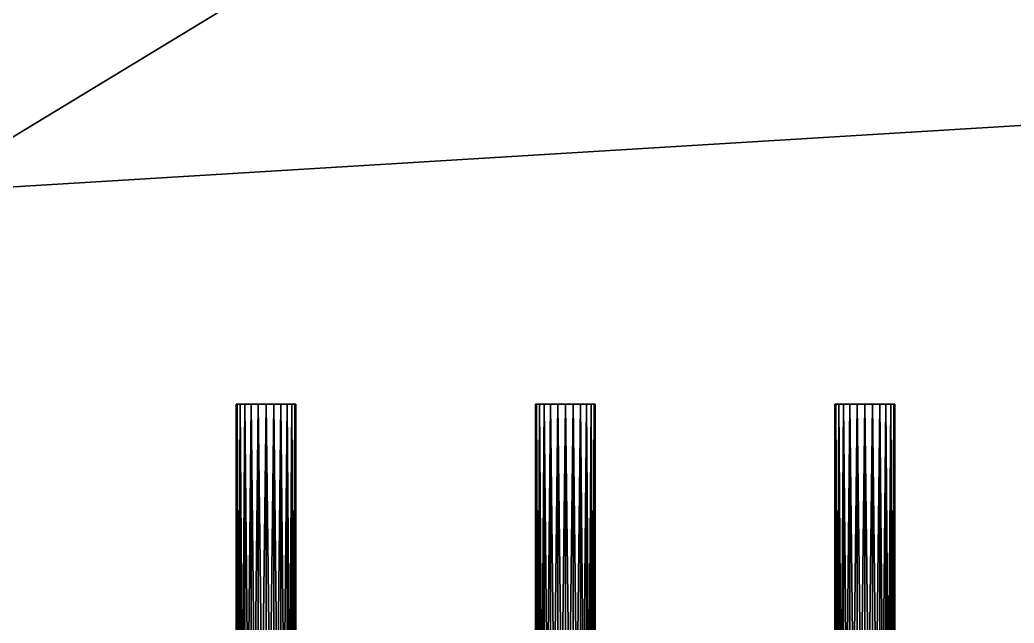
# Model space of a CAD drawing. Extents: x 51.7 to 84.8, y -43.6 to -19.8.
# Drawn here: x 66.984 to 67.827, y -42.555 to -42.044 of the extents above; entities that cross this region are included whole.
import ezdxf

# ---------------------------------------------------------------- set-up
doc = ezdxf.new("R2010")
doc.units = 0
doc.layers.get('0').update_dxf_attribs({"color": 13, "linetype": 'CONTINUOUS'})
doc.layers.add('PINES', color=36, linetype='CONTINUOUS')

# ---------------------------------------------------------------- blocks, each defined once
blk = doc.blocks.new('GROUP_1')
at = {"color": 9}
mesh = blk.add_polyface(dxfattribs=at)
corners = [(57.35215, -42.76952, 32.49523), (78.70734, -41.47324, 32.49523), (57.35215, -41.47324, 32.49523), (78.70734, -42.76952, 32.49523)]
mesh.append_faces([[corners[k] for k in face] for face in [(0, 1, 2), (1, 0, 3)]], dxfattribs={"vtx0": -1, "color": 9})
mesh = blk.add_polyface(dxfattribs=at)
corners = [(68.08218, -41.47324, 50.07944), (65.94414, -42.76952, 49.78285), (65.94414, -41.47324, 49.78285), (68.08218, -42.76952, 50.07944)]
mesh.append_faces([[corners[k] for k in face] for face in [(0, 1, 2), (1, 0, 3)]], dxfattribs={"vtx0": -1, "color": 9})
blk = doc.blocks.new('COMPONENT_2_')
blk.add_blockref('GROUP_1', (0, 0))
blk = doc.blocks.new('AGRUPAR_1')
at = {"layer": 'PINES'}
for p, q in [((0.02536, 0.05072, 0.54), (0.02536, 0.05072)), ((0.00743, 0.04329, 0.54), (0.00743, 0.04329)), ((0.01268, 0.04732, 0.54), (0.01268, 0.04732)), ((0.0188, 0.04986, 0.54), (0.0188, 0.04986)), ((0.03192, 0.04986, 0.54), (0.03192, 0.04986)), ((0.03804, 0.04732, 0.54), (0.03804, 0.04732)), ((0.04329, 0.04329, 0.54), (0.04329, 0.04329)), ((0.0034, 0.03804, 0.54), (0.0034, 0.03804)), ((0.04732, 0.03804, 0.54), (0.04732, 0.03804)), ((0, 0.02536, 0.54), (0, 0.02536)), ((0.00086, 0.03192, 0.54), (0.00086, 0.03192)), ((0.04986, 0.03192, 0.54), (0.04986, 0.03192)), ((0.05072, 0.02536, 0.54), (0.05072, 0.02536)), ((0.00086, 0.0188, 0.54), (0.00086, 0.0188)), ((0.04986, 0.0188, 0.54), (0.04986, 0.0188)), ((0.0034, 0.01268, 0.54), (0.0034, 0.01268)), ((0.04732, 0.01268, 0.54), (0.04732, 0.01268)), ((0.00743, 0.00743, 0.54), (0.00743, 0.00743)), ((0.01268, 0.0034, 0.54), (0.01268, 0.0034)), ((0.0188, 0.00086, 0.54), (0.0188, 0.00086)), ((0.02536, 0, 0.54), (0.02536, 0)), ((0.03192, 0.00086, 0.54), (0.03192, 0.00086)), ((0.03804, 0.0034, 0.54), (0.03804, 0.0034)), ((0.04329, 0.00743, 0.54), (0.04329, 0.00743))]:
    blk.add_line(p, q, dxfattribs=at)
for centre in [(0.02536, 0.02536, 0.54), (0.02536, 0.02536)]:
    blk.add_circle(centre, 0.02536, dxfattribs=at)
mesh = blk.add_polyface(dxfattribs=at)
corners = [(0.00086, 0.0188, 0.54), (0.00086, 0.03192, 0.54), (0, 0.02536, 0.54), (0.0034, 0.01268, 0.54), (0.0034, 0.03804, 0.54), (0.00743, 0.00743, 0.54), (0.00743, 0.04329, 0.54), (0.01268, 0.0034, 0.54), (0.01268, 0.04732, 0.54), (0.0188, 0.00086, 0.54), (0.0188, 0.04986, 0.54), (0.02536, 0, 0.54), (0.02536, 0.05072, 0.54), (0.03192, 0.00086, 0.54), (0.03192, 0.04986, 0.54), (0.03804, 0.0034, 0.54), (0.03804, 0.04732, 0.54), (0.04329, 0.00743, 0.54), (0.04329, 0.04329, 0.54), (0.04732, 0.01268, 0.54), (0.04732, 0.03804, 0.54), (0.04986, 0.0188, 0.54), (0.04986, 0.03192, 0.54), (0.05072, 0.02536, 0.54)]
mesh.append_faces([[corners[k] for k in face] for face in [(0, 1, 2), (22, 21, 23)]], dxfattribs={"vtx0": -1})
mesh.append_faces([[corners[k] for k in face] for face in [(1, 3, 4), (4, 5, 6), (6, 7, 8), (8, 9, 10), (10, 11, 12), (12, 13, 14), (14, 15, 16), (16, 17, 18), (18, 19, 20), (20, 21, 22)]], dxfattribs={"vtx0": -1, "vtx1": -1})
mesh.append_faces([[corners[k] for k in face] for face in [(1, 0, 3), (4, 3, 5), (6, 5, 7), (8, 7, 9), (10, 9, 11), (12, 11, 13), (14, 13, 15), (16, 15, 17), (18, 17, 19), (20, 19, 21)]], dxfattribs={"vtx0": -1, "vtx2": -1})
mesh = blk.add_polyface(dxfattribs=at)
corners = [(0.00086, 0.03192), (0.00086, 0.0188), (0, 0.02536), (0.0034, 0.03804), (0.0034, 0.01268), (0.00743, 0.00743), (0.00743, 0.04329), (0.01268, 0.04732), (0.01268, 0.0034), (0.0188, 0.00086), (0.0188, 0.04986), (0.02536, 0), (0.02536, 0.05072), (0.03192, 0.04986), (0.03192, 0.00086), (0.03804, 0.0034), (0.03804, 0.04732), (0.04329, 0.00743), (0.04329, 0.04329), (0.04732, 0.01268), (0.04732, 0.03804), (0.04986, 0.03192), (0.04986, 0.0188), (0.05072, 0.02536)]
mesh.append_faces([[corners[k] for k in face] for face in [(0, 1, 2), (22, 21, 23)]], dxfattribs={"vtx0": -1})
mesh.append_faces([[corners[k] for k in face] for face in [(1, 3, 4), (4, 3, 5), (5, 7, 8), (8, 7, 9), (9, 10, 11), (11, 13, 14), (14, 13, 15), (15, 16, 17), (17, 18, 19), (19, 21, 22)]], dxfattribs={"vtx0": -1, "vtx1": -1})
mesh.append_faces([[corners[k] for k in face] for face in [(1, 0, 3), (5, 3, 6), (5, 6, 7), (9, 7, 10), (11, 10, 12), (11, 12, 13), (15, 13, 16), (17, 16, 18), (19, 18, 20), (19, 20, 21)]], dxfattribs={"vtx0": -1, "vtx2": -1})
mesh = blk.add_polyface(dxfattribs=at)
corners = [(0.0188, 0.04986, 0.54), (0.02536, 0.05072), (0.0188, 0.04986), (0.02536, 0.05072, 0.54)]
mesh.append_faces([[corners[k] for k in face] for face in [(0, 1, 2), (1, 0, 3)]], dxfattribs={"vtx0": -1})
mesh = blk.add_polyface(dxfattribs=at)
corners = [(0.02536, 0.05072, 0.54), (0.03192, 0.04986), (0.02536, 0.05072), (0.03192, 0.04986, 0.54)]
mesh.append_faces([[corners[k] for k in face] for face in [(0, 1, 2), (1, 0, 3)]], dxfattribs={"vtx0": -1})
mesh = blk.add_polyface(dxfattribs=at)
corners = [(0.00743, 0.04329, 0.54), (0.0034, 0.03804), (0.0034, 0.03804, 0.54), (0.00743, 0.04329)]
mesh.append_faces([[corners[k] for k in face] for face in [(0, 1, 2), (1, 0, 3)]], dxfattribs={"vtx0": -1})
mesh = blk.add_polyface(dxfattribs=at)
corners = [(0.00743, 0.04329, 0.54), (0.01268, 0.04732), (0.00743, 0.04329), (0.01268, 0.04732, 0.54)]
mesh.append_faces([[corners[k] for k in face] for face in [(0, 1, 2), (1, 0, 3)]], dxfattribs={"vtx0": -1})
mesh = blk.add_polyface(dxfattribs=at)
corners = [(0.01268, 0.04732, 0.54), (0.0188, 0.04986), (0.01268, 0.04732), (0.0188, 0.04986, 0.54)]
mesh.append_faces([[corners[k] for k in face] for face in [(0, 1, 2), (1, 0, 3)]], dxfattribs={"vtx0": -1})
mesh = blk.add_polyface(dxfattribs=at)
corners = [(0.03192, 0.04986, 0.54), (0.03804, 0.04732), (0.03192, 0.04986), (0.03804, 0.04732, 0.54)]
mesh.append_faces([[corners[k] for k in face] for face in [(0, 1, 2), (1, 0, 3)]], dxfattribs={"vtx0": -1})
mesh = blk.add_polyface(dxfattribs=at)
corners = [(0.03804, 0.04732, 0.54), (0.04329, 0.04329), (0.03804, 0.04732), (0.04329, 0.04329, 0.54)]
mesh.append_faces([[corners[k] for k in face] for face in [(0, 1, 2), (1, 0, 3)]], dxfattribs={"vtx0": -1})
mesh = blk.add_polyface(dxfattribs=at)
corners = [(0.04329, 0.04329), (0.04732, 0.03804, 0.54), (0.04732, 0.03804), (0.04329, 0.04329, 0.54)]
mesh.append_faces([[corners[k] for k in face] for face in [(0, 1, 2), (1, 0, 3)]], dxfattribs={"vtx0": -1})
mesh = blk.add_polyface(dxfattribs=at)
corners = [(0.0034, 0.03804, 0.54), (0.00086, 0.03192), (0.00086, 0.03192, 0.54), (0.0034, 0.03804)]
mesh.append_faces([[corners[k] for k in face] for face in [(0, 1, 2), (1, 0, 3)]], dxfattribs={"vtx0": -1})
mesh = blk.add_polyface(dxfattribs=at)
corners = [(0.04732, 0.03804), (0.04986, 0.03192, 0.54), (0.04986, 0.03192), (0.04732, 0.03804, 0.54)]
mesh.append_faces([[corners[k] for k in face] for face in [(0, 1, 2), (1, 0, 3)]], dxfattribs={"vtx0": -1})
mesh = blk.add_polyface(dxfattribs=at)
corners = [(0.00086, 0.03192, 0.54), (0, 0.02536), (0, 0.02536, 0.54), (0.00086, 0.03192)]
mesh.append_faces([[corners[k] for k in face] for face in [(0, 1, 2), (1, 0, 3)]], dxfattribs={"vtx0": -1})
mesh = blk.add_polyface(dxfattribs=at)
corners = [(0, 0.02536, 0.54), (0.00086, 0.0188), (0.00086, 0.0188, 0.54), (0, 0.02536)]
mesh.append_faces([[corners[k] for k in face] for face in [(0, 1, 2), (1, 0, 3)]], dxfattribs={"vtx0": -1})
mesh = blk.add_polyface(dxfattribs=at)
corners = [(0.04986, 0.03192), (0.05072, 0.02536, 0.54), (0.05072, 0.02536), (0.04986, 0.03192, 0.54)]
mesh.append_faces([[corners[k] for k in face] for face in [(0, 1, 2), (1, 0, 3)]], dxfattribs={"vtx0": -1})
mesh = blk.add_polyface(dxfattribs=at)
corners = [(0.05072, 0.02536), (0.04986, 0.0188, 0.54), (0.04986, 0.0188), (0.05072, 0.02536, 0.54)]
mesh.append_faces([[corners[k] for k in face] for face in [(0, 1, 2), (1, 0, 3)]], dxfattribs={"vtx0": -1})
mesh = blk.add_polyface(dxfattribs=at)
corners = [(0.00086, 0.0188, 0.54), (0.0034, 0.01268), (0.0034, 0.01268, 0.54), (0.00086, 0.0188)]
mesh.append_faces([[corners[k] for k in face] for face in [(0, 1, 2), (1, 0, 3)]], dxfattribs={"vtx0": -1})
mesh = blk.add_polyface(dxfattribs=at)
corners = [(0.04986, 0.0188), (0.04732, 0.01268, 0.54), (0.04732, 0.01268), (0.04986, 0.0188, 0.54)]
mesh.append_faces([[corners[k] for k in face] for face in [(0, 1, 2), (1, 0, 3)]], dxfattribs={"vtx0": -1})
mesh = blk.add_polyface(dxfattribs=at)
corners = [(0.0034, 0.01268, 0.54), (0.00743, 0.00743), (0.00743, 0.00743, 0.54), (0.0034, 0.01268)]
mesh.append_faces([[corners[k] for k in face] for face in [(0, 1, 2), (1, 0, 3)]], dxfattribs={"vtx0": -1})
mesh = blk.add_polyface(dxfattribs=at)
corners = [(0.04732, 0.01268), (0.04329, 0.00743, 0.54), (0.04329, 0.00743), (0.04732, 0.01268, 0.54)]
mesh.append_faces([[corners[k] for k in face] for face in [(0, 1, 2), (1, 0, 3)]], dxfattribs={"vtx0": -1})
mesh = blk.add_polyface(dxfattribs=at)
corners = [(0.01268, 0.0034, 0.54), (0.00743, 0.00743), (0.01268, 0.0034), (0.00743, 0.00743, 0.54)]
mesh.append_faces([[corners[k] for k in face] for face in [(0, 1, 2), (1, 0, 3)]], dxfattribs={"vtx0": -1})
mesh = blk.add_polyface(dxfattribs=at)
corners = [(0.0188, 0.00086, 0.54), (0.01268, 0.0034), (0.0188, 0.00086), (0.01268, 0.0034, 0.54)]
mesh.append_faces([[corners[k] for k in face] for face in [(0, 1, 2), (1, 0, 3)]], dxfattribs={"vtx0": -1})
mesh = blk.add_polyface(dxfattribs=at)
corners = [(0.02536, 0, 0.54), (0.0188, 0.00086), (0.02536, 0), (0.0188, 0.00086, 0.54)]
mesh.append_faces([[corners[k] for k in face] for face in [(0, 1, 2), (1, 0, 3)]], dxfattribs={"vtx0": -1})
mesh = blk.add_polyface(dxfattribs=at)
corners = [(0.03192, 0.00086, 0.54), (0.02536, 0), (0.03192, 0.00086), (0.02536, 0, 0.54)]
mesh.append_faces([[corners[k] for k in face] for face in [(0, 1, 2), (1, 0, 3)]], dxfattribs={"vtx0": -1})
mesh = blk.add_polyface(dxfattribs=at)
corners = [(0.03804, 0.0034, 0.54), (0.03192, 0.00086), (0.03804, 0.0034), (0.03192, 0.00086, 0.54)]
mesh.append_faces([[corners[k] for k in face] for face in [(0, 1, 2), (1, 0, 3)]], dxfattribs={"vtx0": -1})
mesh = blk.add_polyface(dxfattribs=at)
corners = [(0.04329, 0.00743, 0.54), (0.03804, 0.0034), (0.04329, 0.00743), (0.03804, 0.0034, 0.54)]
mesh.append_faces([[corners[k] for k in face] for face in [(0, 1, 2), (1, 0, 3)]], dxfattribs={"vtx0": -1})
blk = doc.blocks.new('AGRUPAR_2')
at = {"layer": 'PINES'}
for p in [(0, 0), (0.254, 0), (0.508, 0)]:
    blk.add_blockref('AGRUPAR_1', p, dxfattribs=at)
blk = doc.blocks.new('AGRUPAR_3')
at = {"layer": 'PINES'}
for p in [(0, 2.4), (0, 0)]:
    blk.add_blockref('AGRUPAR_2', p, dxfattribs=at)
blk = doc.blocks.new('COMPONENT_2__2')
at = {"layer": 'PINES', "color": 8}
blk.add_blockref('AGRUPAR_3', (-0.91492, -1.22534, -0.4), dxfattribs=at)

msp = doc.modelspace()

# ---------------------------------------------------------------- block references
msp.add_blockref('COMPONENT_2_', (0, 0))
at = {"extrusion": (0, -1, 8.00521e-15)}
msp.add_blockref('COMPONENT_2__2', (68.08218, 42.22481, 42.76952), dxfattribs=at)

doc.saveas('drawing.dxf')
